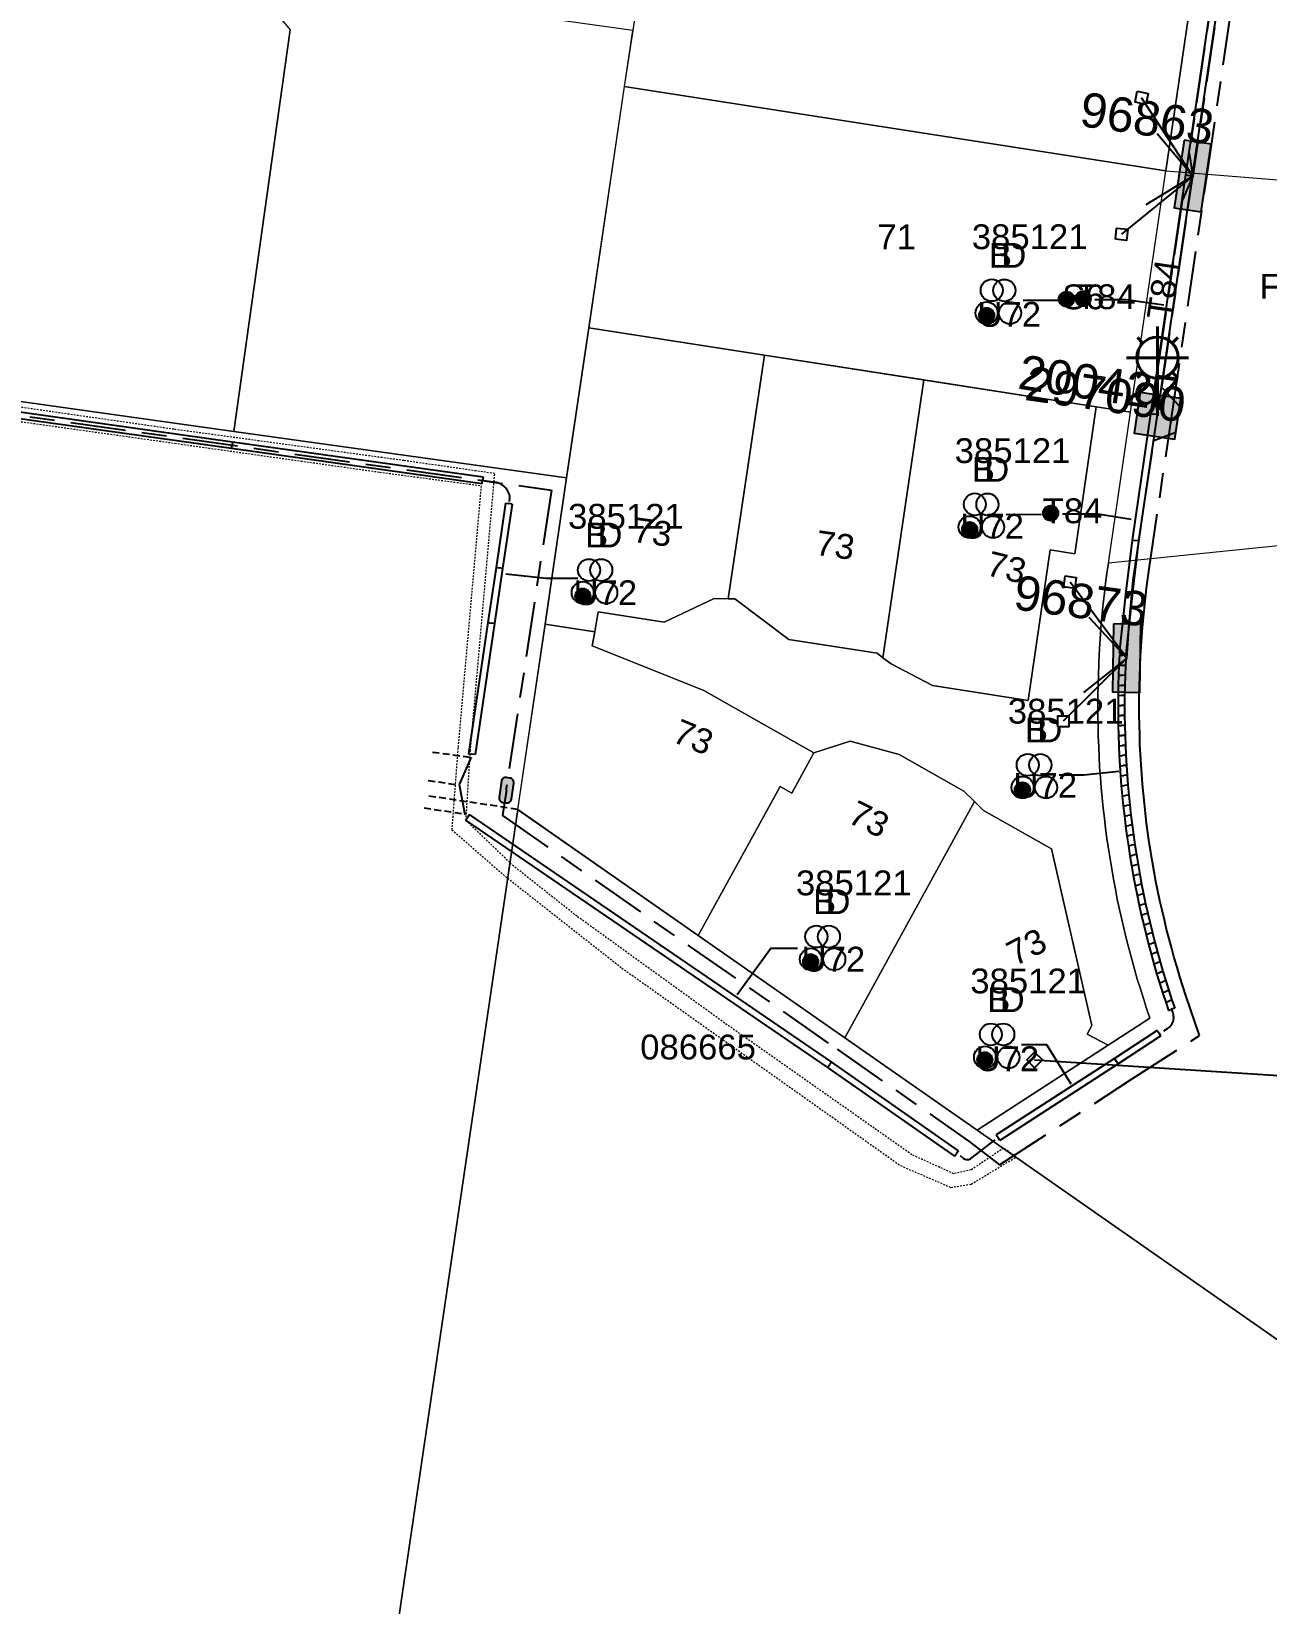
# Model space of a CAD drawing. Header units: metres. Extents: x 282960 to 285195, y 6134329 to 6136665.
# Drawn here: x 283184.7 to 283274.2, y 6135811.4 to 6135925.4 of the extents above; entities that cross this region are included whole.
import ezdxf
from ezdxf.enums import TextEntityAlignment as Align

# ---------------------------------------------------------------- set-up
doc = ezdxf.new("R2010")
doc.units = ezdxf.units.M
for name, pattern in [('Cable Exist UG', [8.2, 4, -1.2, 1.8, -1.2]), ('DASHED', [0.75, 0.5, -0.25]), ('HIDDEN', [0.375, 0.25, -0.125]), ('HIDDEN2', [0.1875, 0.125, -0.0625])]:
    doc.linetypes.add(name, pattern=pattern)
doc.layers.get('0').update_dxf_attribs({"color": 6})
for name, color, linetype, lineweight in [('Cadastre Land Parcels_SP_EXT', 9, 'Continuous', 5), ('Cadastre Other Property_SP_EXT', 9, 'HIDDEN', 5), ('Cadastre Roads_SP_EXT', 9, 'Continuous', 5)]:
    doc.layers.add(name, color=color, linetype=linetype, lineweight=lineweight)
for name, color, linetype in [('Duct_SP_EXT', 7, 'Continuous'), ('Equip_HV_EXT', 7, 'Continuous'), ('Equip_SP_SL_EXT', 7, 'Continuous'), ('Mains_HV_EXT', 7, 'Continuous'), ('Mains_LV_EXT', 7, 'Continuous'), ('Mains_SL_EXT', 7, 'Continuous'), ('Services_SP_EXT', 7, 'Continuous'), ('SupportsUG_SP_LV_EXT', 7, 'Continuous'), ('SupportsUG_SP_LV_SL_EXT', 7, 'Continuous'), ('Trench_SP_EXT', 7, 'Continuous')]:
    doc.layers.add(name, color=color, linetype=linetype)
doc.layers.add('UNKNOWN_FEATURES', color=1, linetype='DASHED', plot=False)
doc.styles.add('COLUMN_LABEL', font='arial.ttf')
doc.styles.add('iecARIAL', font='arial.ttf', dxfattribs={"height": 2})
doc.styles.add('POLE_LABEL', font='arial.ttf')
doc.styles.get("Standard").update_dxf_attribs({"font": 'arial.ttf'})

# ---------------------------------------------------------------- blocks, each defined once
blk = doc.blocks.new('COLUMN_EXT')
blk.add_hatch(color=256).paths.add_polyline_path([(-1.49, 1.48), (-1.49, -1.49), (1.48, -1.49), (1.48, 1.48)])
blk.add_lwpolyline([(-1.49, -1.49), (1.48, -1.49), (1.48, 1.48), (-1.49, 1.48)], close=True)
for tag, height, style, flags, p in [('ASSET_NUM', 2.5, 'COLUMN_LABEL', 8, (2, 2)), ('STRUCTURE_PLANT_NUMBER', 0.2, 'POLE_LABEL', 9, (1.81, 0.03)), ('STREET_CODE', 0.2, 'COLUMN_LABEL', 9, (1.81, -0.2))]:
    blk.add_attdef(tag, text='', height=height, dxfattribs=dict(style=style, flags=flags)).set_placement(p, align=Align.MIDDLE_LEFT)
at = {"flags": 9}
for tag, p in [('COLUMN_TYPE', (1.81, -0.4)), ('OWNED_BY', (1.81, -0.6)), ('STATE', (1.81, -0.8)), ('USAGE', (1.81, -1)), ('LEGEND', (1.81, -1.2)), ('STREETNAME', (1.81, -1.6)), ('SUBURB', (1.81, -1.8)), ('LOCATION', (1.81, -1.4)), ('NOTES', (1.81, -2))]:
    blk.add_attdef(tag, text='', height=0.2, dxfattribs=at).set_placement(p, align=Align.MIDDLE_LEFT)
at = {"flags": 1}
blk.add_attdef('Z', (1.81, -2.35), '', height=0.2, dxfattribs=at)
blk = doc.blocks.new('PILLAR_EXT')
blk.add_hatch(color=256).paths.add_polyline_path([(-2.475, 0.99), (-2.475, -0.99), (2.475, -0.99), (2.475, 0.99)])
blk.add_lwpolyline([(-2.475, -0.99), (2.475, -0.99), (2.475, 0.99), (-2.475, 0.99)], close=True)
at = {"style": 'iecARIAL', "flags": 8}
blk.add_attdef('ASSET_NUM', (1.5, 3.5), '', height=2.5, dxfattribs=at)
for tag, p, flags in [('OWNED_BY', (0, -0.2), 9), ('STATE', (0, -0.4), 9), ('SUPPORT_TYPE', (0, -0.6), 9), ('USAGE', (0, -0.8), 9), ('LEGEND', (0, -1), 9), ('LOCATION', (0, -1.2), 9), ('STREETNAME', (0, -1.8), 9), ('SUBURB', (0, -2), 1), ('NOTES', (0, -1.4), 9), ('PARENT', (0, -1.6), 9)]:
    blk.add_attdef(tag, p, '', height=0.2, dxfattribs=dict(flags=flags))
blk = doc.blocks.new('DUCT_EXT')
blk.add_circle((0, 0.8), 0.8)
at = {"flags": 1}
blk.add_attdef('Z', (0, 0), '', height=0.2, dxfattribs=at)
at = {"flags": 9}
for tag, p in [('DUCT_CODE', (0, 0)), ('XSECT_TYPE', (0, -0.2)), ('STATE', (0, -0.6)), ('FB_REFERENCE', (0, -0.4)), ('NOTES', (0, -0.8))]:
    blk.add_attdef(tag, text='', height=0.2, dxfattribs=at).set_placement(p, align=Align.MIDDLE_LEFT)
blk = doc.blocks.new('SL_LANTERN_EXT')
at = {"lineweight": 40}
for p, q in [((0, 1.97), (0, 6.47)), ((-1.46, 5.68), (-1.06, 5.28)), ((1.46, 5.68), (1.06, 5.28)), ((-2.25, 4.22), (2.25, 4.22)), ((-1.46, 2.76), (-1.06, 3.16)), ((0, 0), (0, 2.72)), ((1.46, 2.76), (1.06, 3.16))]:
    blk.add_line(p, q, dxfattribs=at)
blk.add_circle((0, 4.22), 1.5, dxfattribs=at)
at = {"style": 'iecARIAL', "flags": 8}
blk.add_attdef('ASSET_NUM', (1.5, 1.5), '', height=2.5, dxfattribs=at)
for tag, p, height, flags in [('CONSTRUCTED_VOLTAGE', (0.98, -0.65), 0.2, 9), ('CONTROL_TYPE', (0.98, -0.85), 0.2, 9), ('LANTERN_PURPOSE', (0.98, -1.05), 0.2, 9), ('LANTERN_TYPE', (0.98, -1.25), 0.2, 9), ('LNUMBER', (2.18, -3.25), 2.5, 8), ('OPERATING_VOLTAGE', (0.98, -1.65), 0.2, 9), ('ORIENTATION', (0.98, -1.85), 0.2, 9), ('OWNED_BY', (0.98, -2.05), 0.2, 9), ('STATE', (0.98, -2.25), 0.2, 9), ('NO_PHASES', (0.98, -1.45), 0.2, 9), ('USAGE', (0.98, -2.45), 0.2, 9), ('CEXIST', (0.98, -2.65), 0.2, 9), ('CNEW', (0.98, -2.85), 0.2, 9), ('CNUMBER', (0.98, -3.05), 0.2, 9), ('CREMOVE', (0.98, -3.25), 0.2, 9), ('CREPLACE', (0.98, -3.45), 0.2, 9), ('LKINGHEIGHT', (0.98, -3.65), 0.2, 9), ('LBRACKET', (0.98, -3.85), 0.2, 9), ('LBRACKETVOCAB', (0.98, -4.05), 0.2, 9), ('LCATEGORY', (0.98, -4.25), 0.2, 9), ('LCHARGE1', (0.98, -4.45), 0.2, 9), ('LCHARGE1PERCENT', (0.98, -4.65), 0.2, 9), ('LCHARGE2', (0.98, -4.85), 0.2, 9), ('LCHARGE2PERCENT', (0.98, -5.05), 0.2, 9), ('LCHARGE3', (0.98, -5.25), 0.2, 9), ('LCHARGE3PERCENT', (0.98, -5.45), 0.2, 9), ('LEXIST', (0.98, -5.65), 0.2, 9), ('LLAMP', (0.98, -5.85), 0.2, 9), ('LLAMPVOCAB', (0.98, -6.05), 0.2, 9), ('LMAST', (0.98, -6.25), 0.2, 9), ('LMASTVOCAB', (0.98, -6.45), 0.2, 9), ('LNEW', (0.98, -6.65), 0.2, 9), ('LANTNUMBER', (0.98, -6.85), 0.2, 9), ('LOUTREACH', (0.98, -7.25), 0.2, 9), ('LOUTREACHVOCAB', (0.98, -7.45), 0.2, 9), ('LRATECODE', (0.98, -7.65), 0.2, 9), ('LREMOVE', (0.98, -7.85), 0.2, 9), ('LREPLACE', (0.98, -8.05), 0.2, 9), ('STREETNAME', (0.98, -9.25), 0.2, 9), ('LTYPE', (0.98, -8.25), 0.2, 9), ('LTYPEVOCAB', (0.98, -8.45), 0.2, 9), ('LEGEND', (0.98, -8.65), 0.2, 9), ('LOCATION', (0.98, -8.85), 0.2, 9), ('NOTES', (0.98, -9.05), 0.2, 9), ('SUBURB', (0.98, -9.45), 0.2, 1)]:
    blk.add_attdef(tag, p, '', height=height, dxfattribs=dict(flags=flags))
blk = doc.blocks.new('CCP_EXT')
at = {"flags": 9}
for tag, p in [('STATE', (0, -1.8)), ('LEGEND', (0, -1.4)), ('LIFE_SUPPORT', (0, -1.6)), ('NOTES', (0, -2))]:
    blk.add_attdef(tag, text='', height=0.2, dxfattribs=at).set_placement(p, align=Align.MIDDLE_LEFT)
blk.add_wipeout([(0, 0.57), (0.57, 0), (0, -0.57), (-0.57, 0)])
blk.add_lwpolyline([(-0.57, 0), (0, 0.57), (0.57, 0), (0, -0.57), (-0.57, 0)])
at = {"flags": 1}
blk.add_attdef('Z', (0, 0), '', height=0.2, dxfattribs=at)
at = {"flags": 9}
for tag, p in [('CCP_TYPE', (0, 0)), ('CONSTRUCTED_VOLTAGE', (0, -0.2)), ('OPERATING_VOLTAGE', (0, -0.6)), ('ORIENTATION', (0, -0.8)), ('OWNED_BY', (0, -1)), ('NO_PHASES', (0, -0.4)), ('USAGE', (0, -1.2))]:
    blk.add_attdef(tag, text='', height=0.2, dxfattribs=at).set_placement(p, align=Align.MIDDLE_LEFT)
blk = doc.blocks.new('HV_STJ_EXT')
h = blk.add_hatch(color=256)
edge = h.paths.add_edge_path()
edge.add_ellipse((-0.59, 0.13), major_axis=(0.226, 0.226), ratio=1, start_angle=45, end_angle=135)
edge.add_line((-0.91, 0.13), (-0.91, -0.13))
edge.add_ellipse((-0.59, -0.13), major_axis=(0.226, 0.226), ratio=1, start_angle=135, end_angle=225)
edge.add_line((-0.59, -0.45), (0.59, -0.45))
edge.add_ellipse((0.59, -0.13), major_axis=(-0.226, 0.226), ratio=1, start_angle=135, end_angle=225)
edge.add_line((0.91, -0.13), (0.91, 0.13))
edge.add_ellipse((0.59, 0.13), major_axis=(-0.226, 0.226), ratio=1, start_angle=225, end_angle=315)
edge.add_line((0.59, 0.45), (-0.59, 0.45))
blk.add_lwpolyline([(-0.91, 0.13), (-0.91, -0.13, 0.414214), (-0.59, -0.45), (0.59, -0.45, 0.414214), (0.91, -0.13), (0.91, 0.13, 0.414214), (0.59, 0.45), (-0.59, 0.45, 0.414214)], format="xyb", close=True)
for tag, flags, p in [('ORIENTATION', 9, (1.5, 0)), ('Z', 1, (1.5, -0.8)), ('USAGE', 9, (1.5, -0.2)), ('LEGEND', 9, (1.5, -0.4)), ('NOTES', 9, (1.5, -0.6))]:
    blk.add_attdef(tag, text='', height=0.2, dxfattribs=dict(flags=flags)).set_placement(p, align=Align.MIDDLE_LEFT)
blk = doc.blocks.new('CABLE_LARGE_EXT')
h = blk.add_hatch(color=256)
edge = h.paths.add_edge_path()
edge.add_arc((0, 0.55), 0.55, 0, 360)
blk.add_circle((0, 0.55), 0.55)
at = {"flags": 1}
blk.add_attdef('Z', (0, 0), '', height=0.2, dxfattribs=at)
at = {"flags": 9}
for tag, p in [('COND_CODE', (0, 0)), ('STATE', (0, -0.4)), ('XSECT_SIZE', (0, -0.6)), ('FB_REFERENCE', (0, -0.2)), ('NOTES', (0, -0.8))]:
    blk.add_attdef(tag, text='', height=0.2, dxfattribs=at).set_placement(p, align=Align.MIDDLE_LEFT)

msp = doc.modelspace()

# ---------------------------------------------------------------- linework, layer by layer
at = {"layer": 'Cadastre Land Parcels_SP_EXT', "linetype": 'Continuous'}
for points in [[(283225.07, 6135903.95), (283227.66, 6135921.44), (283228.26, 6135925.51), (283206.05, 6135928.63), (283197.91, 6135938.32), (283197.73, 6135938.11), (283197.56, 6135937.91), (283197.38, 6135937.71), (283197.19, 6135937.52), (283197, 6135937.33), (283196.8, 6135937.15), (283196.6, 6135936.97), (283196.39, 6135936.8), (283196.18, 6135936.64), (283195.96, 6135936.48), (283195.75, 6135936.32), (283195.52, 6135936.17), (283195.29, 6135936.03), (283195.06, 6135935.89), (283194.83, 6135935.77), (283203.42, 6135925.54), (283199.35, 6135896.44), (283223.46, 6135893.06), (283225.07, 6135903.95)], [(283227.65, 6135921.44), (283266.91, 6135915.33), (283269.48, 6135932.82), (283230.24, 6135938.93), (283228.26, 6135925.51), (283227.65, 6135921.44)], [(283225.07, 6135903.95), (283264.34, 6135897.83), (283266.91, 6135915.33), (283227.65, 6135921.44), (283225.07, 6135903.95)], [(283221.9, 6135882.47), (283225.5, 6135881.91), (283225.76, 6135883.35), (283230.55, 6135882.6), (283234.16, 6135884.32), (283235.19, 6135884.3), (283237.8, 6135901.97), (283225.07, 6135903.95), (283223.46, 6135893.06), (283222.49, 6135886.46), (283221.9, 6135882.47)], [(283235.19, 6135884.3), (283235.66, 6135884.3), (283239.58, 6135881.35), (283245.99, 6135880.35), (283246.4, 6135880.03), (283249.37, 6135900.17), (283237.8, 6135901.97), (283235.19, 6135884.3)], [(283246.4, 6135880.03), (283246.99, 6135879.59), (283249.98, 6135878.01), (283256.92, 6135876.92), (283258.53, 6135887.85), (283260.3, 6135887.56), (283261.86, 6135898.22), (283249.37, 6135900.17), (283246.4, 6135880.03)], [(283264.34, 6135897.83), (283261.86, 6135898.22), (283260.3, 6135887.56), (283258.53, 6135887.85), (283256.92, 6135876.93), (283249.98, 6135878.01), (283246.99, 6135879.59), (283246.4, 6135880.03), (283245.99, 6135880.35), (283239.58, 6135881.35), (283235.66, 6135884.3), (283235.19, 6135884.3), (283234.16, 6135884.32), (283230.55, 6135882.6), (283225.76, 6135883.35), (283225.5, 6135881.91), (283225.32, 6135880.89), (283233.41, 6135877.65), (283241.4, 6135873.14), (283244.02, 6135873.98), (283247.57, 6135873), (283252.27, 6135870.35), (283253.03, 6135869.6), (283253.68, 6135868.96), (283258.61, 6135866.18), (283261.55, 6135853.37), (283261.2, 6135852.74), (283262.72, 6135851.93), (283265.75, 6135853.89), (283265.51, 6135854.6), (283265.28, 6135855.31), (283265.06, 6135856.02), (283264.84, 6135856.73), (283264.63, 6135857.44), (283264.43, 6135858.16), (283264.24, 6135858.88), (283264.05, 6135859.6), (283263.88, 6135860.33), (283263.71, 6135861.05), (283263.55, 6135861.78), (283263.39, 6135862.51), (283263.25, 6135863.24), (283263.11, 6135863.97), (283262.98, 6135864.71), (283262.86, 6135865.44), (283262.74, 6135866.18), (283262.64, 6135866.91), (283262.54, 6135867.65), (283262.45, 6135868.39), (283262.37, 6135869.13), (283262.29, 6135869.87), (283262.22, 6135870.62), (283262.17, 6135871.36), (283262.11, 6135872.1), (283262.07, 6135872.85), (283262.04, 6135873.59), (283262.01, 6135874.33), (283261.99, 6135875.08), (283261.98, 6135875.82), (283261.98, 6135876.57), (283261.98, 6135877.31), (283262, 6135878.06), (283262.02, 6135878.8), (283262.05, 6135879.55), (283262.08, 6135880.29), (283262.12, 6135881.03), (283262.17, 6135881.76), (283262.23, 6135882.5), (283262.3, 6135883.23), (283262.37, 6135883.97), (283262.45, 6135884.7), (283262.54, 6135885.43), (283262.63, 6135886.16), (283262.74, 6135886.89), (283264.34, 6135897.83)], [(283219.91, 6135869.03), (283233.01, 6135859.89), (283238.95, 6135870.68), (283239.79, 6135870.2), (283241.4, 6135873.14), (283233.41, 6135877.65), (283225.32, 6135880.89), (283225.5, 6135881.91), (283221.9, 6135882.47), (283219.91, 6135869.03)], [(283233.01, 6135859.89), (283243.64, 6135852.47), (283253.03, 6135869.6), (283252.27, 6135870.35), (283247.57, 6135873), (283244.02, 6135873.98), (283241.4, 6135873.14), (283239.79, 6135870.2), (283238.95, 6135870.68), (283233.01, 6135859.89)], [(283243.64, 6135852.47), (283253.22, 6135845.78), (283262.72, 6135851.93), (283261.2, 6135852.74), (283261.55, 6135853.37), (283258.61, 6135866.18), (283253.68, 6135868.96), (283253.03, 6135869.6), (283243.64, 6135852.47)]]:
    msp.add_lwpolyline(points, close=True, dxfattribs=at)
for points in [[(283179.54, 6135899.22), (283199.35, 6135896.44), (283203.42, 6135925.54)], [(283090.46, 6135769.58), (283196.5, 6135755.04), (283202.95, 6135754.11), (283205.02, 6135767.79), (283205.02, 6135767.79), (283219.92, 6135869.03), (283221.9, 6135882.47), (283222.49, 6135886.46), (283223.46, 6135893.06), (283199.35, 6135896.44), (283179.54, 6135899.22)], [(283439.35, 6135715.85), (283253.22, 6135845.78), (283253.22, 6135845.78), (283243.64, 6135852.47), (283233.01, 6135859.89), (283219.92, 6135869.03), (283205.02, 6135767.79)], [(283439.35, 6135715.85), (283253.22, 6135845.78), (283253.22, 6135845.78), (283243.64, 6135852.47), (283233.01, 6135859.89), (283219.92, 6135869.03), (283205.02, 6135767.79)]]:
    msp.add_lwpolyline(points, dxfattribs=at)
at = {"layer": 'Cadastre Other Property_SP_EXT', "linetype": 'HIDDEN2'}
msp.add_lwpolyline([(283169.22, 6135899.2), (283191.71, 6135896.05), (283209.92, 6135893.48), (283217.27, 6135892.5), (283215.59, 6135873.49), (283215.14, 6135867.56), (283219.2, 6135864.02), (283219.35, 6135865.18), (283216.17, 6135868.23), (283216.49, 6135873.27), (283218.26, 6135893.38), (283211.67, 6135894.32), (283194.99, 6135896.59), (283179.69, 6135898.79)], dxfattribs=at)
msp.add_lwpolyline([(283219.19, 6135864.04), (283227.47, 6135857.53), (283242.9, 6135846.59), (283247.67, 6135843.2), (283251.33, 6135841.62), (283252.8, 6135841.86), (283256.05, 6135843.82), (283255.15, 6135844.47), (283252.8, 6135842.9), (283251.54, 6135842.61), (283248.5, 6135843.99), (283245.77, 6135845.91), (283234.92, 6135853.54), (283232.2, 6135855.51), (283224.22, 6135861.28), (283219.33, 6135865.15), (283219.19, 6135864.04)], close=True, dxfattribs=at)
at = {"layer": 'Cadastre Roads_SP_EXT', "linetype": 'Continuous'}
msp.add_lwpolyline([(283269.48, 6135932.82), (283266.91, 6135915.32), (283276.84, 6135914.53), (283286.77, 6135913.74), (283289.09, 6135929.57)], dxfattribs=at)
at = {"layer": 'Duct_SP_EXT'}
for p, q in [((283273.49, 6135950.05), (283268.34, 6135915.04)), ((283273.97, 6135949.98), (283268.82, 6135914.97)), ((283268.34, 6135915.04), (283265.8, 6135897.72)), ((283268.34, 6135915.04), (283268.58, 6135915)), ((283268.34, 6135915.04), (283268.58, 6135915)), ((283268.82, 6135914.97), (283266.28, 6135897.65)), ((283268.82, 6135914.97), (283268.58, 6135915)), ((283268.82, 6135914.97), (283268.58, 6135915)), ((283179.37, 6135898), (283199.17, 6135895.21)), ((283179.43, 6135898.47), (283199.24, 6135895.69)), ((283265.8, 6135897.72), (283264.46, 6135888.56)), ((283266.28, 6135897.65), (283264.93, 6135888.5)), ((283265.8, 6135897.72), (283266.04, 6135897.69)), ((283265.8, 6135897.72), (283266.04, 6135897.69)), ((283266.28, 6135897.65), (283266.04, 6135897.69)), ((283266.28, 6135897.65), (283266.04, 6135897.69)), ((283199.24, 6135895.69), (283199.21, 6135895.45)), ((283199.24, 6135895.69), (283217.42, 6135893.14)), ((283199.17, 6135895.21), (283199.21, 6135895.45)), ((283199.17, 6135895.21), (283217.35, 6135892.66)), ((283217.35, 6135892.66), (283217.38, 6135892.9)), ((283217.42, 6135893.14), (283217.38, 6135892.9)), ((283219.04, 6135891.24), (283218.35, 6135886.57)), ((283219.51, 6135891.17), (283218.82, 6135886.5)), ((283219.04, 6135891.24), (283219.28, 6135891.2)), ((283219.51, 6135891.17), (283219.28, 6135891.2)), ((283264.46, 6135888.56), (283264, 6135884.82)), ((283264.46, 6135888.56), (283264.69, 6135888.53)), ((283264.93, 6135888.5), (283264.48, 6135884.77)), ((283264.93, 6135888.5), (283264.69, 6135888.53)), ((283218.35, 6135886.57), (283217.76, 6135882.58)), ((283218.35, 6135886.57), (283218.59, 6135886.54)), ((283218.82, 6135886.5), (283218.59, 6135886.54)), ((283218.82, 6135886.5), (283218.23, 6135882.51)), ((283264, 6135884.82), (283263.77, 6135882.56)), ((283264, 6135884.82), (283264.24, 6135884.8)), ((283264.48, 6135884.77), (283264.24, 6135884.8)), ((283264.48, 6135884.77), (283264.25, 6135882.52)), ((283217.76, 6135882.58), (283216.36, 6135873.07)), ((283218.23, 6135882.51), (283216.83, 6135873)), ((283217.76, 6135882.58), (283218, 6135882.54)), ((283218.23, 6135882.51), (283218, 6135882.54)), ((283263.77, 6135882.56), (283263.53, 6135880.35)), ((283263.77, 6135882.56), (283264.01, 6135882.54)), ((283264.25, 6135882.52), (283264.01, 6135882.54)), ((283264.25, 6135882.52), (283264.01, 6135880.3)), ((283263.54, 6135880.22), (283263.5, 6135879.48)), ((283263.53, 6135880.35), (283263.77, 6135880.32)), ((283263.54, 6135880.22), (283263.78, 6135880.21)), ((283264.01, 6135880.3), (283263.77, 6135880.32)), ((283264.02, 6135880.2), (283263.78, 6135880.21)), ((283264.02, 6135880.2), (283263.98, 6135879.46)), ((283263.48, 6135878.76), (283263.46, 6135878.03)), ((283263.5, 6135879.48), (283263.48, 6135878.76)), ((283263.48, 6135878.76), (283263.72, 6135878.75)), ((283263.5, 6135879.48), (283263.74, 6135879.47)), ((283263.96, 6135878.74), (283263.72, 6135878.75)), ((283263.98, 6135879.46), (283263.74, 6135879.47)), ((283263.96, 6135878.74), (283263.94, 6135878.01)), ((283263.98, 6135879.46), (283263.96, 6135878.74)), ((283263.46, 6135878.03), (283263.44, 6135877.3)), ((283263.46, 6135878.03), (283263.7, 6135878.02)), ((283263.94, 6135878.01), (283263.7, 6135878.02)), ((283263.94, 6135878.01), (283263.92, 6135877.29)), ((283263.44, 6135877.3), (283263.44, 6135876.57)), ((283263.44, 6135877.3), (283263.68, 6135877.29)), ((283263.44, 6135876.57), (283263.44, 6135875.84)), ((283263.44, 6135876.57), (283263.68, 6135876.57)), ((283263.92, 6135877.29), (283263.68, 6135877.29)), ((283263.92, 6135876.57), (283263.68, 6135876.57)), ((283263.92, 6135877.29), (283263.92, 6135876.57)), ((283263.92, 6135876.57), (283263.92, 6135875.84)), ((283263.44, 6135875.84), (283263.45, 6135875.11)), ((283263.44, 6135875.84), (283263.68, 6135875.84)), ((283263.92, 6135875.84), (283263.68, 6135875.84)), ((283263.92, 6135875.84), (283263.93, 6135875.12)), ((283263.45, 6135875.11), (283263.47, 6135874.38)), ((283263.45, 6135875.11), (283263.69, 6135875.11)), ((283263.47, 6135874.38), (283263.71, 6135874.39)), ((283263.47, 6135874.38), (283263.5, 6135873.65)), ((283263.93, 6135875.12), (283263.69, 6135875.11)), ((283263.95, 6135874.39), (283263.71, 6135874.39)), ((283263.93, 6135875.12), (283263.95, 6135874.39)), ((283263.95, 6135874.39), (283263.98, 6135873.67)), ((283216.36, 6135873.07), (283216.6, 6135873.03)), ((283216.83, 6135873), (283216.6, 6135873.03)), ((283263.5, 6135873.65), (283263.74, 6135873.66)), ((283263.5, 6135873.65), (283263.53, 6135872.92)), ((283263.53, 6135872.92), (283263.77, 6135872.93)), ((283263.53, 6135872.92), (283263.57, 6135872.19)), ((283263.98, 6135873.67), (283263.74, 6135873.66)), ((283264.01, 6135872.95), (283263.77, 6135872.93)), ((283263.98, 6135873.67), (283264.01, 6135872.95)), ((283264.01, 6135872.95), (283264.05, 6135872.22)), ((283263.57, 6135872.19), (283263.81, 6135872.21)), ((283263.57, 6135872.19), (283263.62, 6135871.47)), ((283264.05, 6135872.22), (283263.81, 6135872.21)), ((283264.05, 6135872.22), (283264.1, 6135871.5)), ((283263.62, 6135871.47), (283263.86, 6135871.48)), ((283263.62, 6135871.47), (283263.68, 6135870.74)), ((283263.68, 6135870.74), (283263.92, 6135870.76)), ((283263.68, 6135870.74), (283263.74, 6135870.01)), ((283264.1, 6135871.5), (283263.86, 6135871.48)), ((283264.16, 6135870.78), (283263.92, 6135870.76)), ((283264.1, 6135871.5), (283264.16, 6135870.78)), ((283264.16, 6135870.78), (283264.22, 6135870.06)), ((283263.74, 6135870.01), (283263.98, 6135870.04)), ((283263.74, 6135870.01), (283263.82, 6135869.29)), ((283264.22, 6135870.06), (283263.98, 6135870.04)), ((283264.22, 6135870.06), (283264.29, 6135869.34)), ((283216.13, 6135868.25), (283216.27, 6135868.45)), ((283216.4, 6135868.65), (283216.27, 6135868.45)), ((283216.4, 6135868.65), (283242.66, 6135850.7)), ((283263.82, 6135869.29), (283264.06, 6135869.31)), ((283263.82, 6135869.29), (283263.9, 6135868.56)), ((283263.9, 6135868.56), (283264.14, 6135868.59)), ((283263.9, 6135868.56), (283263.99, 6135867.84)), ((283264.29, 6135869.34), (283264.06, 6135869.31)), ((283264.37, 6135868.62), (283264.14, 6135868.59)), ((283264.29, 6135869.34), (283264.37, 6135868.62)), ((283264.37, 6135868.62), (283264.46, 6135867.9)), ((283216.13, 6135868.25), (283242.38, 6135850.31)), ((283263.99, 6135867.84), (283264.22, 6135867.87)), ((283263.99, 6135867.84), (283264.08, 6135867.12)), ((283264.46, 6135867.9), (283264.22, 6135867.87)), ((283264.56, 6135867.18), (283264.32, 6135867.15)), ((283264.46, 6135867.9), (283264.56, 6135867.18)), ((283264.56, 6135867.18), (283264.66, 6135866.46)), ((283264.08, 6135867.12), (283264.32, 6135867.15)), ((283264.08, 6135867.12), (283264.19, 6135866.39)), ((283264.19, 6135866.39), (283264.42, 6135866.43)), ((283264.19, 6135866.39), (283264.3, 6135865.67)), ((283264.66, 6135866.46), (283264.42, 6135866.43)), ((283264.66, 6135866.46), (283264.77, 6135865.75)), ((283264.3, 6135865.67), (283264.54, 6135865.71)), ((283264.3, 6135865.67), (283264.42, 6135864.95)), ((283264.42, 6135864.95), (283264.66, 6135864.99)), ((283264.42, 6135864.95), (283264.55, 6135864.23)), ((283264.77, 6135865.75), (283264.54, 6135865.71)), ((283264.89, 6135865.03), (283264.66, 6135864.99)), ((283264.77, 6135865.75), (283264.89, 6135865.03)), ((283264.89, 6135865.03), (283265.02, 6135864.32)), ((283264.55, 6135864.23), (283264.78, 6135864.28)), ((283264.55, 6135864.23), (283264.68, 6135863.52)), ((283265.02, 6135864.32), (283264.78, 6135864.28)), ((283265.02, 6135864.32), (283265.15, 6135863.61)), ((283264.68, 6135863.52), (283264.92, 6135863.56)), ((283264.68, 6135863.52), (283264.82, 6135862.8)), ((283264.82, 6135862.8), (283265.06, 6135862.85)), ((283264.82, 6135862.8), (283264.97, 6135862.09)), ((283265.15, 6135863.61), (283264.92, 6135863.56)), ((283265.29, 6135862.9), (283265.06, 6135862.85)), ((283265.15, 6135863.61), (283265.29, 6135862.9)), ((283265.29, 6135862.9), (283265.44, 6135862.19)), ((283264.97, 6135862.09), (283265.21, 6135862.14)), ((283264.97, 6135862.09), (283265.13, 6135861.38)), ((283265.44, 6135862.19), (283265.21, 6135862.14)), ((283265.6, 6135861.48), (283265.37, 6135861.43)), ((283265.44, 6135862.19), (283265.6, 6135861.48)), ((283265.6, 6135861.48), (283265.76, 6135860.78)), ((283265.13, 6135861.38), (283265.37, 6135861.43)), ((283265.13, 6135861.38), (283265.3, 6135860.67)), ((283265.3, 6135860.67), (283265.53, 6135860.72)), ((283265.3, 6135860.67), (283265.47, 6135859.96)), ((283265.76, 6135860.78), (283265.53, 6135860.72)), ((283265.76, 6135860.78), (283265.94, 6135860.08)), ((283265.47, 6135859.96), (283265.7, 6135860.02)), ((283265.47, 6135859.96), (283265.65, 6135859.25)), ((283265.65, 6135859.25), (283265.88, 6135859.31)), ((283265.65, 6135859.25), (283265.84, 6135858.55)), ((283265.94, 6135860.08), (283265.7, 6135860.02)), ((283266.12, 6135859.37), (283265.88, 6135859.31)), ((283265.94, 6135860.08), (283266.12, 6135859.37)), ((283266.12, 6135859.37), (283266.3, 6135858.67)), ((283265.84, 6135858.55), (283266.07, 6135858.61)), ((283265.84, 6135858.55), (283266.04, 6135857.84)), ((283266.3, 6135858.67), (283266.07, 6135858.61)), ((283266.3, 6135858.67), (283266.5, 6135857.98)), ((283266.04, 6135857.84), (283266.27, 6135857.91)), ((283266.04, 6135857.84), (283266.24, 6135857.14)), ((283266.24, 6135857.14), (283266.47, 6135857.21)), ((283266.24, 6135857.14), (283266.45, 6135856.45)), ((283266.5, 6135857.98), (283266.27, 6135857.91)), ((283266.7, 6135857.28), (283266.47, 6135857.21)), ((283266.5, 6135857.98), (283266.7, 6135857.28)), ((283266.7, 6135857.28), (283266.91, 6135856.59)), ((283266.45, 6135856.45), (283266.68, 6135856.52)), ((283266.45, 6135856.45), (283266.67, 6135855.75)), ((283266.67, 6135855.75), (283266.9, 6135855.82)), ((283266.91, 6135856.59), (283266.68, 6135856.52)), ((283267.13, 6135855.9), (283266.9, 6135855.82)), ((283266.91, 6135856.59), (283267.13, 6135855.9)), ((283267.13, 6135855.9), (283267.35, 6135855.21)), ((283266.67, 6135855.75), (283266.9, 6135855.06)), ((283266.9, 6135855.06), (283267.12, 6135855.13)), ((283266.9, 6135855.06), (283267.1, 6135854.46)), ((283267.35, 6135855.21), (283267.12, 6135855.13)), ((283267.35, 6135855.21), (283267.55, 6135854.62)), ((283267.1, 6135854.46), (283267.32, 6135854.54)), ((283267.55, 6135854.62), (283267.32, 6135854.54)), ((283266.29, 6135853), (283263.18, 6135850.98)), ((283266.55, 6135852.6), (283263.44, 6135850.58)), ((283266.29, 6135853), (283266.42, 6135852.8)), ((283266.55, 6135852.6), (283266.42, 6135852.8)), ((283242.38, 6135850.31), (283242.52, 6135850.51)), ((283242.38, 6135850.31), (283251.59, 6135843.89)), ((283242.66, 6135850.7), (283242.52, 6135850.51)), ((283242.66, 6135850.7), (283251.86, 6135844.28)), ((283263.18, 6135850.98), (283263.31, 6135850.78)), ((283263.44, 6135850.58), (283263.31, 6135850.78)), ((283254.61, 6135845.44), (283254.74, 6135845.23)), ((283254.87, 6135845.03), (283254.74, 6135845.23)), ((283251.59, 6135843.89), (283251.72, 6135844.08)), ((283251.86, 6135844.28), (283251.72, 6135844.08))]:
    msp.add_line(p, q, dxfattribs=at)
for points in [[(283256.56, 6135905.94), (283259.1, 6135905.96)], [(283261.76, 6135906.01), (283264.03, 6135906.01), (283266.77, 6135905.61)], [(283255.33, 6135890.42), (283257.89, 6135890.44)], [(283259.42, 6135890.46), (283261.97, 6135890.46), (283264.4, 6135890.07)], [(283224.27, 6135885.77), (283221.95, 6135885.77), (283219.05, 6135886.08)], [(283259.17, 6135871.54), (283260.97, 6135871.54), (283263.49, 6135871.79)], [(283240.21, 6135858.94), (283238.27, 6135858.94), (283235.82, 6135855.58)], [(283256.45, 6135851.98), (283258.25, 6135851.98), (283260.02, 6135849.14)]]:
    msp.add_lwpolyline(points, dxfattribs=at)
at = {"layer": 'Mains_HV_EXT', "linetype": 'Cable Exist UG'}
msp.add_lwpolyline([(283179.4, 6135898.23), (283222.36, 6135892.17), (283219.07, 6135870.44)], dxfattribs=at)
at = {"layer": 'Mains_LV_EXT', "linetype": 'Cable Exist UG'}
msp.add_lwpolyline([(283274.01, 6135950.05), (283268.86, 6135914.95)], dxfattribs=at)
at = {"layer": 'Mains_SL_EXT', "linetype": 'Cable Exist UG'}
for points in [[(283274.01, 6135950.05), (283273.27, 6135948.58), (283268.6, 6135916.62), (283268.86, 6135914.95)], [(283268.86, 6135914.95), (283268.08, 6135913.17), (283266.07, 6135899.33), (283266.31, 6135897.56)]]:
    msp.add_lwpolyline(points, dxfattribs=at)
at = {"layer": 'Trench_SP_EXT', "linetype": 'Cable Exist UG'}
for points in [[(283268.86, 6135914.95), (283265.86, 6135918.51)], [(283268.86, 6135914.95), (283264.99, 6135912.57)], [(283264.07, 6135880), (283260.89, 6135883.43)], [(283264.07, 6135880), (283260.63, 6135877.27)], [(283216.55, 6135872.81), (283215.67, 6135870.84), (283216.09, 6135868.66)]]:
    msp.add_lwpolyline(points, dxfattribs=at)
for points in [[(283219.32, 6135891.36), (283219.36, 6135891.62), (283219.36, 6135891.62, 0.376419), (283218.15, 6135892.76), (283218.15, 6135892.76), (283217.47, 6135892.86)], [(283266.76, 6135852.97), (283267.03, 6135853.14), (283267.03, 6135853.14, 0.355278), (283267.41, 6135854.32), (283267.41, 6135854.32), (283267.32, 6135854.54)], [(283251.99, 6135843.93), (283252.22, 6135843.74), (283252.22, 6135843.74, 0.308502), (283252.77, 6135843.71), (283252.77, 6135843.71), (283254.53, 6135845.07)]]:
    msp.add_lwpolyline(points, format="xyb", dxfattribs=at)
at = {"layer": 'UNKNOWN_FEATURES'}
for points in [[(283213.74, 6135873.19), (283216.55, 6135872.81)], [(283213.43, 6135871.12), (283215.65, 6135870.81)], [(283219.91, 6135869.03), (283213.26, 6135870.03)], [(283213.13, 6135869.14), (283216.14, 6135868.69)]]:
    msp.add_lwpolyline(points, dxfattribs=at)

# ---------------------------------------------------------------- block references
at = {"layer": 'Duct_SP_EXT'}
for name, p in [('DUCT_EXT', (283254.29, 6135905.87)), ('DUCT_EXT', (283255.2, 6135905.86)), ('CABLE_LARGE_EXT', (283259.7, 6135905.47)), ('CABLE_LARGE_EXT', (283260.91, 6135905.51)), ('DUCT_EXT', (283253.91, 6135904.22)), ('CABLE_LARGE_EXT', (283253.92, 6135904.3)), ('DUCT_EXT', (283255.61, 6135904.22)), ('DUCT_EXT', (283253.06, 6135890.35)), ('DUCT_EXT', (283253.97, 6135890.34)), ('DUCT_EXT', (283252.68, 6135888.7)), ('DUCT_EXT', (283254.38, 6135888.7)), ('CABLE_LARGE_EXT', (283258.56, 6135889.96)), ('CABLE_LARGE_EXT', (283252.68, 6135888.77)), ('DUCT_EXT', (283225.09, 6135885.58)), ('DUCT_EXT', (283225.98, 6135885.58)), ('DUCT_EXT', (283224.64, 6135883.95)), ('DUCT_EXT', (283226.34, 6135883.95)), ('CABLE_LARGE_EXT', (283224.64, 6135883.95)), ('DUCT_EXT', (283256.9, 6135871.46)), ('DUCT_EXT', (283257.81, 6135871.46)), ('DUCT_EXT', (283256.52, 6135869.82)), ('CABLE_LARGE_EXT', (283256.51, 6135869.9)), ('DUCT_EXT', (283258.22, 6135869.82)), ('DUCT_EXT', (283241.57, 6135859.01)), ('DUCT_EXT', (283242.48, 6135859)), ('DUCT_EXT', (283241.17, 6135857.37)), ('CABLE_LARGE_EXT', (283241.16, 6135857.44)), ('DUCT_EXT', (283242.87, 6135857.37)), ('DUCT_EXT', (283254.22, 6135851.91)), ('DUCT_EXT', (283255.12, 6135851.91)), ('DUCT_EXT', (283253.8, 6135850.26)), ('CABLE_LARGE_EXT', (283253.79, 6135850.33)), ('DUCT_EXT', (283255.5, 6135850.26))]:
    msp.add_blockref(name, p, dxfattribs=at)
at = {"layer": 'Equip_HV_EXT', "rotation": 261.5952756661721}
msp.add_blockref('HV_STJ_EXT', (283219.1, 6135870.42), dxfattribs=at)
at = {"layer": 'Equip_SP_SL_EXT'}
ref = msp.add_blockref('SL_LANTERN_EXT', (283266.31, 6135897.56), dxfattribs=at)
ref.add_attrib('ASSET_NUM', '200427', dxfattribs={"layer": '0', "height": 2.5, "rotation": 351.5058, "style": 'iecARIAL'}).set_placement((283267.81, 6135899.06), align=Align.MIDDLE_RIGHT)
at = {"layer": 'SupportsUG_SP_LV_EXT'}
ref = msp.add_blockref('PILLAR_EXT', (283268.86, 6135914.95), dxfattribs=dict(at, rotation=261.5988965150932))
ref.add_attrib('ASSET_NUM', '96863', dxfattribs={"layer": '0', "height": 2.5, "rotation": 351.8379, "style": 'iecARIAL'}).set_placement((283270.36, 6135918.45), align=Align.MIDDLE_RIGHT)
ref = msp.add_blockref('PILLAR_EXT', (283264.07, 6135880), dxfattribs=dict(at, rotation=268.9766364115628))
ref.add_attrib('ASSET_NUM', '96873', dxfattribs={"layer": '0', "height": 2.5, "rotation": 352.3541, "style": 'iecARIAL'}).set_placement((283265.57, 6135883.5), align=Align.MIDDLE_RIGHT)
at = {"layer": 'SupportsUG_SP_LV_SL_EXT'}
ref = msp.add_blockref('COLUMN_EXT', (283266.31, 6135897.56), dxfattribs=dict(at, rotation=261.6000415128824))
ref.add_attrib('ASSET_NUM', '297090', dxfattribs={"layer": '0', "height": 2.5, "rotation": 351.8483, "style": 'COLUMN_LABEL'}).set_placement((283268.31, 6135898.31), align=Align.MIDDLE_RIGHT)

# ---------------------------------------------------------------- texts
at = {"layer": 'Cadastre Land Parcels_SP_EXT'}
msp.add_text('71', height=1.8, dxfattribs=at).set_placement((283245.99, 6135909.64))
for rotation, p in [(352.1439, (283228.19, 6135888.44)), (351.9415, (283241.43, 6135887.5)), (346.2219, (283253.79, 6135886.04)), (337.6288, (283231.02, 6135873.98)), (333.7985, (283243.74, 6135868.14)), (26.847, (283255.96, 6135857.63))]:
    msp.add_text('73', height=1.8, rotation=rotation, dxfattribs=at).set_placement(p)
at = {"layer": 'Cadastre Other Property_SP_EXT'}
msp.add_text('086665', height=1.8, dxfattribs=at).set_placement((283228.8, 6135850.9))
at = {"layer": 'Duct_SP_EXT'}
for s, p in [('385121', (283252.84, 6135909.65)), ('B', (283254.08, 6135908.3)), ('D', (283254.98, 6135908.3)), ('S6', (283259.39, 6135905.29)), ('T84', (283260.39, 6135905.3)), ('FB287629', (283273.7, 6135906.06)), ('U72', (283253.25, 6135904.02)), ('385121', (283251.6, 6135894.14)), ('B', (283252.84, 6135892.78)), ('D', (283253.74, 6135892.78)), ('385121', (283223.57, 6135889.38)), ('T84', (283257.98, 6135889.78)), ('U72', (283252.01, 6135888.66)), ('B', (283224.8, 6135888.02)), ('D', (283225.7, 6135888.02)), ('U72', (283223.97, 6135883.84)), ('385121', (283255.45, 6135875.25)), ('B', (283256.69, 6135873.89)), ('D', (283257.59, 6135873.89)), ('U72', (283255.86, 6135869.88)), ('385121', (283240.09, 6135862.8)), ('B', (283241.33, 6135861.44)), ('D', (283242.23, 6135861.44)), ('U72', (283240.5, 6135857.27)), ('385121', (283252.73, 6135855.69)), ('B', (283253.96, 6135854.33)), ('D', (283254.86, 6135854.33))]:
    msp.add_text(s, height=1.8, dxfattribs=at).set_placement(p)
at = {"layer": 'Mains_LV_EXT'}
msp.add_text('T84', height=1.8, rotation=81.5999, dxfattribs=at).set_placement((283267.3, 6135904.45))

# ---------------------------------------------------------------- next in the draw order: block references
at = {"layer": 'Services_SP_EXT'}
for p, rotation in [((283265.15, 6135920.62), 303.2737196463056), ((283263.7, 6135910.73), 39.23790899607188), ((283259.96, 6135885.5), 306.8610528709848), ((283259.47, 6135875.42), 44.85706480426351)]:
    msp.add_blockref('CCP_EXT', p, dxfattribs=dict(at, rotation=rotation))
msp.add_blockref('CCP_EXT', (283257.39, 6135850.86), dxfattribs=at)

# ---------------------------------------------------------------- next in the draw order: linework, layer by layer
at = {"layer": 'Cadastre Roads_SP_EXT', "linetype": 'Continuous'}
msp.add_lwpolyline([(283283.1, 6135888.95), (283272.92, 6135887.92), (283262.74, 6135886.89), (283262.63, 6135886.16), (283262.54, 6135885.43), (283262.45, 6135884.7), (283262.37, 6135883.97), (283262.3, 6135883.23), (283262.23, 6135882.5), (283262.17, 6135881.76), (283262.12, 6135881.03), (283262.08, 6135880.29), (283262.05, 6135879.55), (283262.02, 6135878.8), (283262, 6135878.06), (283261.98, 6135877.31), (283261.98, 6135876.57), (283261.98, 6135875.82), (283261.99, 6135875.08), (283262.01, 6135874.33), (283262.04, 6135873.59), (283262.07, 6135872.85), (283262.11, 6135872.1), (283262.17, 6135871.36), (283262.22, 6135870.62), (283262.29, 6135869.87), (283262.37, 6135869.13), (283262.45, 6135868.39), (283262.54, 6135867.65), (283262.64, 6135866.91), (283262.74, 6135866.18), (283262.86, 6135865.44), (283262.98, 6135864.71), (283263.11, 6135863.97), (283263.25, 6135863.24), (283263.39, 6135862.51), (283263.55, 6135861.78), (283263.71, 6135861.05), (283263.88, 6135860.33), (283264.05, 6135859.6), (283264.24, 6135858.88), (283264.43, 6135858.16), (283264.63, 6135857.44), (283264.84, 6135856.73), (283265.06, 6135856.02), (283265.28, 6135855.31), (283265.51, 6135854.6), (283265.75, 6135853.89), (283262.72, 6135851.93), (283253.22, 6135845.78), (283439.35, 6135715.85)], dxfattribs=at)
at = {"layer": 'Duct_SP_EXT'}
for p, q in [((283263.18, 6135850.98), (283254.61, 6135845.44)), ((283263.44, 6135850.58), (283254.87, 6135845.03))]:
    msp.add_line(p, q, dxfattribs=at)
at = {"layer": 'Mains_HV_EXT', "linetype": 'Cable Exist UG'}
msp.add_lwpolyline([(283219.1, 6135870.45), (283218.82, 6135868.59), (283218.82, 6135868.59), (283232.43, 6135859.07), (283243.07, 6135851.65), (283252.65, 6135844.96), (283254.85, 6135843.26), (283254.85, 6135843.26), (283264.35, 6135849.41), (283269.34, 6135852.64), (283268.36, 6135855.54), (283268.14, 6135856.22), (283267.92, 6135856.9), (283267.72, 6135857.58), (283267.52, 6135858.27), (283267.33, 6135858.95), (283267.14, 6135859.64), (283266.96, 6135860.33), (283266.8, 6135861.02), (283266.63, 6135861.72), (283266.48, 6135862.41), (283266.33, 6135863.11), (283266.19, 6135863.81), (283266.06, 6135864.51), (283265.94, 6135865.21), (283265.82, 6135865.92), (283265.71, 6135866.62), (283265.61, 6135867.33), (283265.51, 6135868.03), (283265.43, 6135868.74), (283265.35, 6135869.45), (283265.28, 6135870.16), (283265.21, 6135870.87), (283265.16, 6135871.58), (283265.11, 6135872.29), (283265.07, 6135873), (283265.03, 6135873.71), (283265.01, 6135874.43), (283264.99, 6135875.14), (283264.98, 6135875.85), (283264.98, 6135876.57), (283264.98, 6135877.28), (283265, 6135877.99), (283265.02, 6135878.7), (283265.04, 6135879.42), (283265.08, 6135880.13), (283265.12, 6135880.85), (283265.17, 6135881.55), (283265.22, 6135882.25), (283265.28, 6135882.95), (283265.35, 6135883.66), (283265.43, 6135884.36), (283265.51, 6135885.06), (283265.61, 6135885.76), (283265.71, 6135886.47), (283267.31, 6135897.4), (283267.31, 6135897.4), (283269.88, 6135914.89), (283272.44, 6135932.38)], dxfattribs=at)
at = {"layer": 'Mains_LV_EXT', "linetype": 'Cable Exist UG'}
msp.add_lwpolyline([(283264.07, 6135880), (283264.26, 6135882.49), (283264.55, 6135885.65), (283265.32, 6135890.97), (283266.04, 6135895.78), (283267.64, 6135896.38), (283267.92, 6135898.23), (283266.61, 6135899.63), (283268.5, 6135912.54), (283268.86, 6135914.95)], dxfattribs=at)
at = {"layer": 'Services_SP_EXT'}
for points in [[(283268.86, 6135914.95), (283265.15, 6135920.62)], [(283268.86, 6135914.95), (283263.7, 6135910.73)], [(283264.07, 6135880), (283259.96, 6135885.5)], [(283264.07, 6135880), (283259.47, 6135875.42)], [(283257.39, 6135850.86), (283287.53, 6135848.95)]]:
    msp.add_lwpolyline(points, dxfattribs=at)

# ---------------------------------------------------------------- next in the draw order: texts
at = {"layer": 'Duct_SP_EXT'}
msp.add_text('U72', height=1.8, dxfattribs=at).set_placement((283253.11, 6135850.05))

doc.saveas('drawing.dxf')
